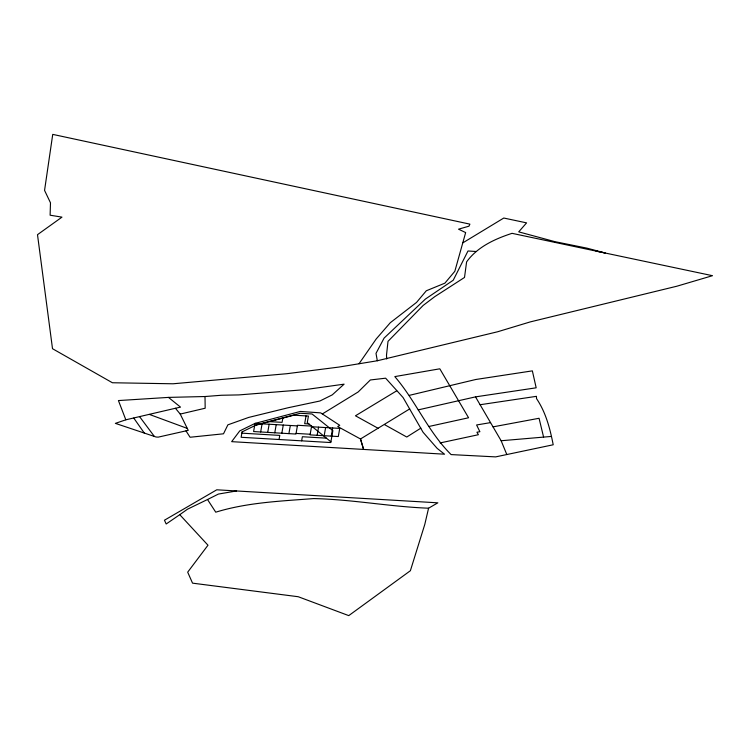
<?xml version="1.0" encoding="UTF-8"?>
<svg xmlns="http://www.w3.org/2000/svg" width="750" height="750" viewBox="0 0 750 750"><rect width="100%" height="100%" fill="white"/><g stroke="black" fill="none" stroke-linecap="round" stroke-linejoin="round"><path stroke-width="1.12" d="M185.991 430.884L190.069 437.25L223.5 433.8L227.888 424.838L248.597 417.45L288.047 407.766L319.894 401.006L332.278 394.856L344.1 384.159L304.688 389.681L238.866 394.913L221.409 395.259L205.013 396.525L205.172 408.225L180.234 414.075L175.416 408.263L125.831 419.812L115.378 423.366L156.056 437.006L158.212 437.137L188.241 430.359L180.234 414.075M260.663 431.972L262.097 423.816M267.712 432.384L269.156 424.237M274.772 432.797L276.216 424.65M279.047 439.509L279.778 435.403L241.866 433.163M282.834 418.097L282.075 422.362L269.484 421.622M281.831 433.219L283.275 425.062M288.891 433.631L290.334 425.484M301.631 440.841L302.362 436.734L326.316 438.141M306.038 415.903L304.669 423.694L308.906 423.938M317.119 435.291L318.562 427.144M324.178 435.712L325.622 427.556M331.238 436.125L332.681 427.978M428.578 508.2L424.781 524.447L410.381 570.722L348.75 615.619L298.228 596.728L192.544 583.153L187.688 572.166L207.984 545.212L179.756 514.688L166.181 523.987L164.456 520.209L216.778 489.797L437.841 502.828L428.578 508.2C390.094 506.756 352.106 499.397 313.641 498.581C280.8 501.141 247.434 502.425 215.747 512.184L207.506 499.519L187.481 509.203L179.756 514.688M359.025 363.731L376.181 338.991L390.291 322.716L416.541 302.419L426.291 290.784L444.891 283.153L454.828 271.303L465.656 232.584L458.512 229.172L468.956 226.191L469.894 224.138L52.734 134.381L44.559 190.397L50.484 202.809L50.119 215.203L61.978 217.134L37.5 234.675L52.509 348.703L112.406 382.753L173.034 383.784L286.884 373.706L338.859 367.078L377.325 360.759L497.606 331.772L530.278 321.9L676.838 286.219L712.5 275.691L512.034 233.334C494.925 238.931 477.441 246.834 466.603 261.881L464.513 277.453L434.803 296.625L423.178 305.419L388.003 341.344L386.494 355.209L386.719 358.978M409.697 408.919L360.487 438.975L337.734 426.553L339.741 425.306L320.691 412.884L300.394 411.431L255.047 423.403L239.747 430.903L231.656 441.656L444.534 454.2L437.203 448.416L423.038 432.216L403.097 397.556L385.631 378.188L370.341 379.969L358.2 391.941L322.322 413.953M420.872 428.137L406.762 437.025L384.628 424.688M396.713 390.816L355.453 415.791L378.375 428.447M463.031 242.738L503.784 218.034L526.584 222.872L518.719 231.862L554.953 241.669L587.006 248.166L605.166 252.994L595.894 251.053M207.506 499.519L218.4 494.062L236.559 490.95M255.591 425.287L293.85 415.191L308.438 416.044L307.275 422.634L330.909 441.806M428.934 426.478L468.572 417.769L439.819 368.803L394.809 376.603C415.809 400.969 428.119 431.841 451.106 454.584L495.656 456.891L553.209 444.769C550.012 428.569 545.906 412.491 536.512 398.588L536.447 396.337L480.103 404.728M409.294 395.363L475.791 379.491L532.359 370.866L536.175 387.806L475.509 396.872L418.219 409.884M175.416 408.263L180.516 407.128L168.478 397.397L118.425 400.566L125.831 419.812M440.119 442.941L478.387 434.719L476.934 432.216L479.887 431.719L476.597 424.969L490.547 422.625M493.031 426.863L539.062 418.275L543.591 437.1M475.509 396.872L501.141 440.747L551.203 436.453M168.478 397.397L205.013 396.525M297.384 425.897L255.038 423.403L253.603 431.55L295.95 434.044L297.497 425.269L311.616 426.103L310.069 434.878L338.297 436.537L339.741 428.391L311.503 426.731M296.062 433.416L310.172 434.25M476.072 251.503L467.991 250.978L453.244 280.209L425.391 299.072L384.094 338.091L376.003 353.372L377.325 360.759M149.353 414.413L187.284 428.409M139.603 416.663L154.359 436.434M133.763 418.059L144.309 433.069M501.141 440.747L506.7 454.266M242.081 431.906L241.134 437.278L330.778 442.556L332.887 430.603L312.047 413.981L300.206 413.278L256.584 424.8L242.081 431.906M363.619 449.428L360.487 438.975L363.609 449.428"/></g></svg>
